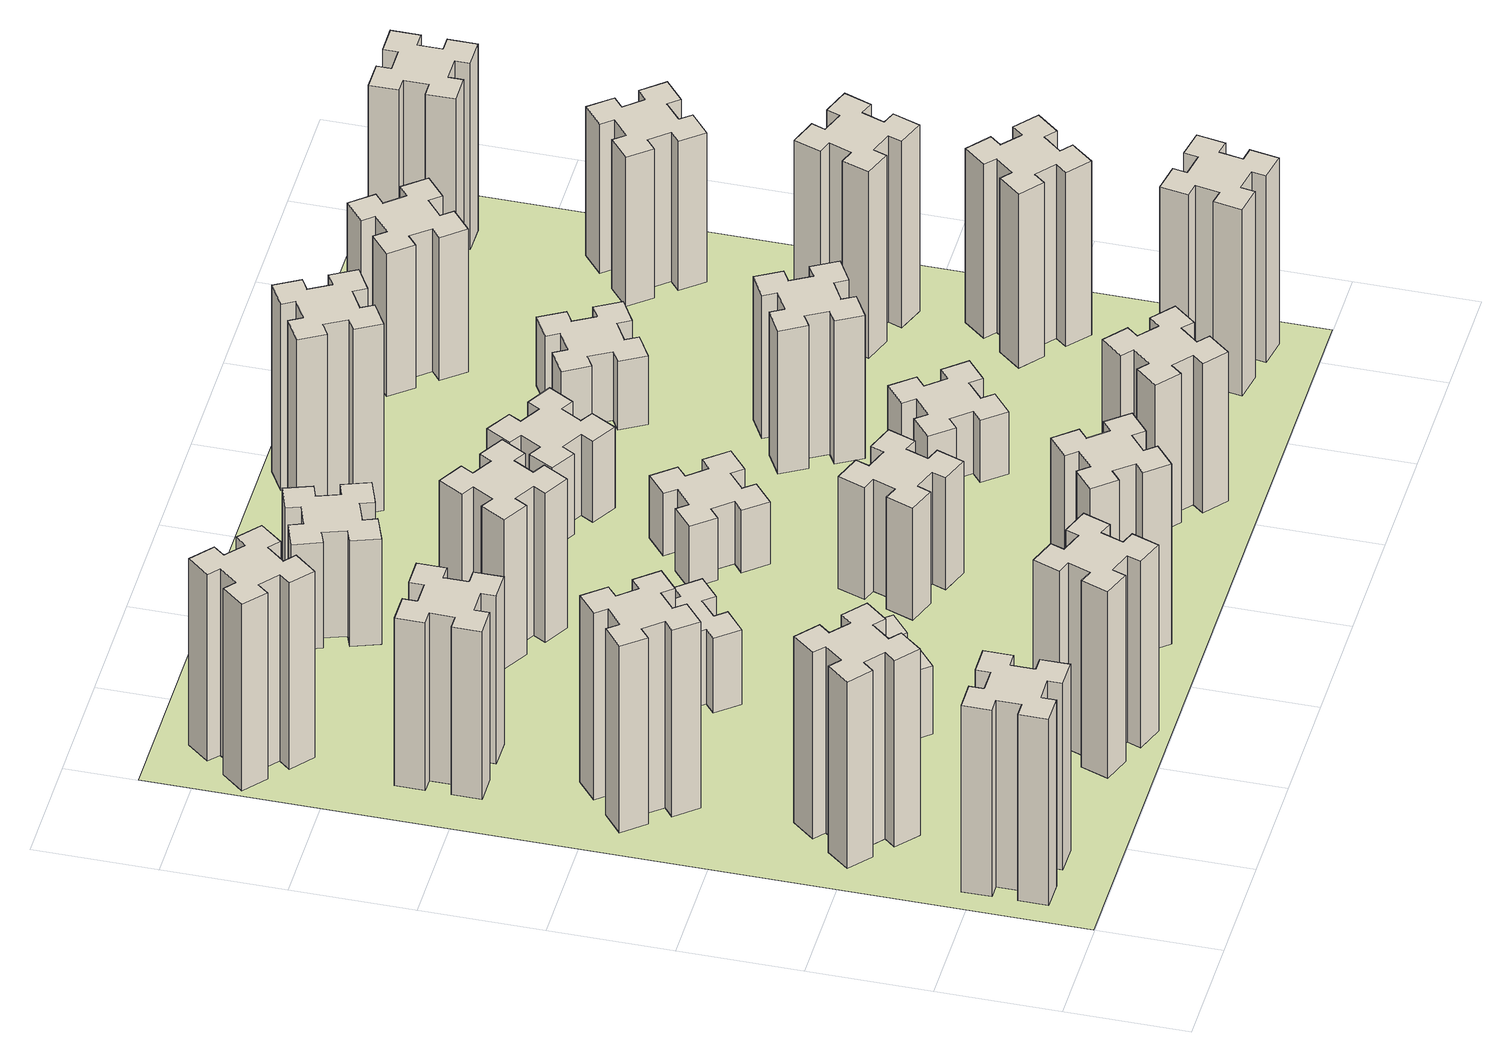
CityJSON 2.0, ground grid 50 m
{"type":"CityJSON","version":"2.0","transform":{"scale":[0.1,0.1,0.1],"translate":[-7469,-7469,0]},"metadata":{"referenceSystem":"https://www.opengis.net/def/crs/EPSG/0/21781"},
"CityObjects":{
"building1":{"type":"Building","attributes":{"class":"1000","function":"1000","usage":"1000","yearOfConstruction":2016,"roofType":"1000","measuredHeight":90,"storeysAboveGround":30,"storeysBelowGround":0},"geometry":[{"type":"Solid","lod":"1","boundaries":[[[[0,1,2,3,4,5,6,7,8,9,10,11,12,13,14,15,16,17,18,19]],[[17,16,20,21]],[[16,15,22,20]],[[15,14,23,22]],[[14,13,24,23]],[[13,12,25,24]],[[12,11,26,25]],[[11,10,27,26]],[[10,9,28,27]],[[9,8,29,28]],[[8,7,30,29]],[[7,6,31,30]],[[6,5,32,31]],[[5,4,33,32]],[[4,3,34,33]],[[3,2,35,34]],[[2,1,36,35]],[[1,0,37,36]],[[0,19,38,37]],[[19,18,39,38]],[[18,17,21,39]],[[24,25,26,27,28,29,30,31,32,33,34,35,36,37,38,39,21,20,22,23]]]]}]},
"building2":{"type":"Building","attributes":{"class":"1000","function":"1000","usage":"1000","yearOfConstruction":2016,"roofType":"1000","measuredHeight":90,"storeysAboveGround":30,"storeysBelowGround":0},"geometry":[{"type":"Solid","lod":"1","boundaries":[[[[40,41,42,43,44,45,46,47,48,49,50,51,52,53,54,55,56,57,58,59]],[[57,56,60,61]],[[56,55,62,60]],[[55,54,63,62]],[[54,53,64,63]],[[53,52,65,64]],[[52,51,66,65]],[[51,50,67,66]],[[50,49,68,67]],[[49,48,69,68]],[[48,47,70,69]],[[47,46,71,70]],[[46,45,72,71]],[[45,44,73,72]],[[44,43,74,73]],[[43,42,75,74]],[[42,41,76,75]],[[41,40,77,76]],[[40,59,78,77]],[[59,58,79,78]],[[58,57,61,79]],[[64,65,66,67,68,69,70,71,72,73,74,75,76,77,78,79,61,60,62,63]]]]}]},
"building3":{"type":"Building","attributes":{"class":"1000","function":"1000","usage":"1000","yearOfConstruction":2016,"roofType":"1000","measuredHeight":90,"storeysAboveGround":30,"storeysBelowGround":0},"geometry":[{"type":"Solid","lod":"1","boundaries":[[[[80,81,82,83,84,85,86,87,88,89,90,91,92,93,94,95,96,97,98,99]],[[97,96,100,101]],[[96,95,102,100]],[[95,94,103,102]],[[94,93,104,103]],[[93,92,105,104]],[[92,91,106,105]],[[91,90,107,106]],[[90,89,108,107]],[[89,88,109,108]],[[88,87,110,109]],[[87,86,111,110]],[[86,85,112,111]],[[85,84,113,112]],[[84,83,114,113]],[[83,82,115,114]],[[82,81,116,115]],[[81,80,117,116]],[[80,99,118,117]],[[99,98,119,118]],[[98,97,101,119]],[[104,105,106,107,108,109,110,111,112,113,114,115,116,117,118,119,101,100,102,103]]]]}]},
"building4":{"type":"Building","attributes":{"class":"1000","function":"1000","usage":"1000","yearOfConstruction":2016,"roofType":"1000","measuredHeight":81,"storeysAboveGround":30,"storeysBelowGround":0},"geometry":[{"type":"Solid","lod":"1","boundaries":[[[[120,121,122,123,124,125,126,127,128,129,130,131,132,133,134,135,136,137,138,139]],[[137,136,140,141]],[[136,135,142,140]],[[135,134,143,142]],[[134,133,144,143]],[[133,132,145,144]],[[132,131,146,145]],[[131,130,147,146]],[[130,129,148,147]],[[129,128,149,148]],[[128,127,150,149]],[[127,126,151,150]],[[126,125,152,151]],[[125,124,153,152]],[[124,123,154,153]],[[123,122,155,154]],[[122,121,156,155]],[[121,120,157,156]],[[120,139,158,157]],[[139,138,159,158]],[[138,137,141,159]],[[144,145,146,147,148,149,150,151,152,153,154,155,156,157,158,159,141,140,142,143]]]]}]},
"building5":{"type":"Building","attributes":{"class":"1000","function":"1000","usage":"1000","yearOfConstruction":2016,"roofType":"1000","measuredHeight":90,"storeysAboveGround":30,"storeysBelowGround":0},"geometry":[{"type":"Solid","lod":"1","boundaries":[[[[160,161,162,163,164,165,166,167,168,169,170,171,172,173,174,175,176,177,178,179]],[[177,176,180,181]],[[176,175,182,180]],[[175,174,183,182]],[[174,173,184,183]],[[173,172,185,184]],[[172,171,186,185]],[[171,170,187,186]],[[170,169,188,187]],[[169,168,189,188]],[[168,167,190,189]],[[167,166,191,190]],[[166,165,192,191]],[[165,164,193,192]],[[164,163,194,193]],[[163,162,195,194]],[[162,161,196,195]],[[161,160,197,196]],[[160,179,198,197]],[[179,178,199,198]],[[178,177,181,199]],[[184,185,186,187,188,189,190,191,192,193,194,195,196,197,198,199,181,180,182,183]]]]}]},
"building6":{"type":"Building","attributes":{"class":"1000","function":"1000","usage":"1000","yearOfConstruction":2016,"roofType":"1000","measuredHeight":90,"storeysAboveGround":30,"storeysBelowGround":0},"geometry":[{"type":"Solid","lod":"1","boundaries":[[[[200,201,202,203,204,205,206,207,208,209,210,211,212,213,214,215,216,217,218,219]],[[217,216,220,221]],[[216,215,222,220]],[[215,214,223,222]],[[214,213,224,223]],[[213,212,225,224]],[[212,211,226,225]],[[211,210,227,226]],[[210,209,228,227]],[[209,208,229,228]],[[208,207,230,229]],[[207,206,231,230]],[[206,205,232,231]],[[205,204,233,232]],[[204,203,234,233]],[[203,202,235,234]],[[202,201,236,235]],[[201,200,237,236]],[[200,219,238,237]],[[219,218,239,238]],[[218,217,221,239]],[[224,225,226,227,228,229,230,231,232,233,234,235,236,237,238,239,221,220,222,223]]]]}]},
"building7":{"type":"Building","attributes":{"class":"1000","function":"1000","usage":"1000","yearOfConstruction":2016,"roofType":"1000","measuredHeight":33,"storeysAboveGround":30,"storeysBelowGround":0},"geometry":[{"type":"Solid","lod":"1","boundaries":[[[[240,241,242,243,244,245,246,247,248,249,250,251,252,253,254,255,256,257,258,259]],[[257,256,260,261]],[[256,255,262,260]],[[255,254,263,262]],[[254,253,264,263]],[[253,252,265,264]],[[252,251,266,265]],[[251,250,267,266]],[[250,249,268,267]],[[249,248,269,268]],[[248,247,270,269]],[[247,246,271,270]],[[246,245,272,271]],[[245,244,273,272]],[[244,243,274,273]],[[243,242,275,274]],[[242,241,276,275]],[[241,240,277,276]],[[240,259,278,277]],[[259,258,279,278]],[[258,257,261,279]],[[264,265,266,267,268,269,270,271,272,273,274,275,276,277,278,279,261,260,262,263]]]]}]},
"building8":{"type":"Building","attributes":{"class":"1000","function":"1000","usage":"1000","yearOfConstruction":2016,"roofType":"1000","measuredHeight":36,"storeysAboveGround":30,"storeysBelowGround":0},"geometry":[{"type":"Solid","lod":"1","boundaries":[[[[280,281,282,283,284,285,286,287,288,289,290,291,292,293,294,295,296,297,298,299]],[[297,296,300,301]],[[296,295,302,300]],[[295,294,303,302]],[[294,293,304,303]],[[293,292,305,304]],[[292,291,306,305]],[[291,290,307,306]],[[290,289,308,307]],[[289,288,309,308]],[[288,287,310,309]],[[287,286,311,310]],[[286,285,312,311]],[[285,284,313,312]],[[284,283,314,313]],[[283,282,315,314]],[[282,281,316,315]],[[281,280,317,316]],[[280,299,318,317]],[[299,298,319,318]],[[298,297,301,319]],[[304,305,306,307,308,309,310,311,312,313,314,315,316,317,318,319,301,300,302,303]]]]}]},
"building9":{"type":"Building","attributes":{"class":"1000","function":"1000","usage":"1000","yearOfConstruction":2016,"roofType":"1000","measuredHeight":87,"storeysAboveGround":30,"storeysBelowGround":0},"geometry":[{"type":"Solid","lod":"1","boundaries":[[[[320,321,322,323,324,325,326,327,328,329,330,331,332,333,334,335,336,337,338,339]],[[337,336,340,341]],[[336,335,342,340]],[[335,334,343,342]],[[334,333,344,343]],[[333,332,345,344]],[[332,331,346,345]],[[331,330,347,346]],[[330,329,348,347]],[[329,328,349,348]],[[328,327,350,349]],[[327,326,351,350]],[[326,325,352,351]],[[325,324,353,352]],[[324,323,354,353]],[[323,322,355,354]],[[322,321,356,355]],[[321,320,357,356]],[[320,339,358,357]],[[339,338,359,358]],[[338,337,341,359]],[[344,345,346,347,348,349,350,351,352,353,354,355,356,357,358,359,341,340,342,343]]]]}]},
"building10":{"type":"Building","attributes":{"class":"1000","function":"1000","usage":"1000","yearOfConstruction":2016,"roofType":"1000","measuredHeight":72,"storeysAboveGround":30,"storeysBelowGround":0},"geometry":[{"type":"Solid","lod":"1","boundaries":[[[[360,361,362,363,364,365,366,367,368,369,370,371,372,373,374,375,376,377,378,379]],[[377,376,380,381]],[[376,375,382,380]],[[375,374,383,382]],[[374,373,384,383]],[[373,372,385,384]],[[372,371,386,385]],[[371,370,387,386]],[[370,369,388,387]],[[369,368,389,388]],[[368,367,390,389]],[[367,366,391,390]],[[366,365,392,391]],[[365,364,393,392]],[[364,363,394,393]],[[363,362,395,394]],[[362,361,396,395]],[[361,360,397,396]],[[360,379,398,397]],[[379,378,399,398]],[[378,377,381,399]],[[384,385,386,387,388,389,390,391,392,393,394,395,396,397,398,399,381,380,382,383]]]]}]},
"building11":{"type":"Building","attributes":{"class":"1000","function":"1000","usage":"1000","yearOfConstruction":2016,"roofType":"1000","measuredHeight":51,"storeysAboveGround":30,"storeysBelowGround":0},"geometry":[{"type":"Solid","lod":"1","boundaries":[[[[400,401,402,403,404,405,406,407,408,409,410,411,412,413,414,415,416,417,418,419]],[[417,416,420,421]],[[416,415,422,420]],[[415,414,423,422]],[[414,413,424,423]],[[413,412,425,424]],[[412,411,426,425]],[[411,410,427,426]],[[410,409,428,427]],[[409,408,429,428]],[[408,407,430,429]],[[407,406,431,430]],[[406,405,432,431]],[[405,404,433,432]],[[404,403,434,433]],[[403,402,435,434]],[[402,401,436,435]],[[401,400,437,436]],[[400,419,438,437]],[[419,418,439,438]],[[418,417,421,439]],[[424,425,426,427,428,429,430,431,432,433,434,435,436,437,438,439,421,420,422,423]]]]}]},
"building12":{"type":"Building","attributes":{"class":"1000","function":"1000","usage":"1000","yearOfConstruction":2016,"roofType":"1000","measuredHeight":54,"storeysAboveGround":30,"storeysBelowGround":0},"geometry":[{"type":"Solid","lod":"1","boundaries":[[[[440,441,442,443,444,445,446,447,448,449,450,451,452,453,454,455,456,457,458,459]],[[457,456,460,461]],[[456,455,462,460]],[[455,454,463,462]],[[454,453,464,463]],[[453,452,465,464]],[[452,451,466,465]],[[451,450,467,466]],[[450,449,468,467]],[[449,448,469,468]],[[448,447,470,469]],[[447,446,471,470]],[[446,445,472,471]],[[445,444,473,472]],[[444,443,474,473]],[[443,442,475,474]],[[442,441,476,475]],[[441,440,477,476]],[[440,459,478,477]],[[459,458,479,478]],[[458,457,461,479]],[[464,465,466,467,468,469,470,471,472,473,474,475,476,477,478,479,461,460,462,463]]]]}]},
"building13":{"type":"Building","attributes":{"class":"1000","function":"1000","usage":"1000","yearOfConstruction":2016,"roofType":"1000","measuredHeight":30,"storeysAboveGround":30,"storeysBelowGround":0},"geometry":[{"type":"Solid","lod":"1","boundaries":[[[[480,481,482,483,484,485,486,487,488,489,490,491,492,493,494,495,496,497,498,499]],[[497,496,500,501]],[[496,495,502,500]],[[495,494,503,502]],[[494,493,504,503]],[[493,492,505,504]],[[492,491,506,505]],[[491,490,507,506]],[[490,489,508,507]],[[489,488,509,508]],[[488,487,510,509]],[[487,486,511,510]],[[486,485,512,511]],[[485,484,513,512]],[[484,483,514,513]],[[483,482,515,514]],[[482,481,516,515]],[[481,480,517,516]],[[480,499,518,517]],[[499,498,519,518]],[[498,497,501,519]],[[504,505,506,507,508,509,510,511,512,513,514,515,516,517,518,519,501,500,502,503]]]]}]},
"building14":{"type":"Building","attributes":{"class":"1000","function":"1000","usage":"1000","yearOfConstruction":2016,"roofType":"1000","measuredHeight":72,"storeysAboveGround":30,"storeysBelowGround":0},"geometry":[{"type":"Solid","lod":"1","boundaries":[[[[520,521,522,523,524,525,526,527,528,529,530,531,532,533,534,535,536,537,538,539]],[[537,536,540,541]],[[536,535,542,540]],[[535,534,543,542]],[[534,533,544,543]],[[533,532,545,544]],[[532,531,546,545]],[[531,530,547,546]],[[530,529,548,547]],[[529,528,549,548]],[[528,527,550,549]],[[527,526,551,550]],[[526,525,552,551]],[[525,524,553,552]],[[524,523,554,553]],[[523,522,555,554]],[[522,521,556,555]],[[521,520,557,556]],[[520,539,558,557]],[[539,538,559,558]],[[538,537,541,559]],[[544,545,546,547,548,549,550,551,552,553,554,555,556,557,558,559,541,540,542,543]]]]}]},
"building15":{"type":"Building","attributes":{"class":"1000","function":"1000","usage":"1000","yearOfConstruction":2016,"roofType":"1000","measuredHeight":39,"storeysAboveGround":30,"storeysBelowGround":0},"geometry":[{"type":"Solid","lod":"1","boundaries":[[[[560,561,562,563,564,565,566,567,568,569,570,571,572,573,574,575,576,577,578,579]],[[577,576,580,581]],[[576,575,582,580]],[[575,574,583,582]],[[574,573,584,583]],[[573,572,585,584]],[[572,571,586,585]],[[571,570,587,586]],[[570,569,588,587]],[[569,568,589,588]],[[568,567,590,589]],[[567,566,591,590]],[[566,565,592,591]],[[565,564,593,592]],[[564,563,594,593]],[[563,562,595,594]],[[562,561,596,595]],[[561,560,597,596]],[[560,579,598,597]],[[579,578,599,598]],[[578,577,581,599]],[[584,585,586,587,588,589,590,591,592,593,594,595,596,597,598,599,581,580,582,583]]]]}]},
"building16":{"type":"Building","attributes":{"class":"1000","function":"1000","usage":"1000","yearOfConstruction":2016,"roofType":"1000","measuredHeight":90,"storeysAboveGround":30,"storeysBelowGround":0},"geometry":[{"type":"Solid","lod":"1","boundaries":[[[[600,601,602,603,604,605,606,607,608,609,610,611,612,613,614,615,616,617,618,619]],[[617,616,620,621]],[[616,615,622,620]],[[615,614,623,622]],[[614,613,624,623]],[[613,612,625,624]],[[612,611,626,625]],[[611,610,627,626]],[[610,609,628,627]],[[609,608,629,628]],[[608,607,630,629]],[[607,606,631,630]],[[606,605,632,631]],[[605,604,633,632]],[[604,603,634,633]],[[603,602,635,634]],[[602,601,636,635]],[[601,600,637,636]],[[600,619,638,637]],[[619,618,639,638]],[[618,617,621,639]],[[624,625,626,627,628,629,630,631,632,633,634,635,636,637,638,639,621,620,622,623]]]]}]},
"building17":{"type":"Building","attributes":{"class":"1000","function":"1000","usage":"1000","yearOfConstruction":2016,"roofType":"1000","measuredHeight":30,"storeysAboveGround":30,"storeysBelowGround":0},"geometry":[{"type":"Solid","lod":"1","boundaries":[[[[640,641,642,643,644,645,646,647,648,649,650,651,652,653,654,655,656,657,658,659]],[[657,656,660,661]],[[656,655,662,660]],[[655,654,663,662]],[[654,653,664,663]],[[653,652,665,664]],[[652,651,666,665]],[[651,650,667,666]],[[650,649,668,667]],[[649,648,669,668]],[[648,647,670,669]],[[647,646,671,670]],[[646,645,672,671]],[[645,644,673,672]],[[644,643,674,673]],[[643,642,675,674]],[[642,641,676,675]],[[641,640,677,676]],[[640,659,678,677]],[[659,658,679,678]],[[658,657,661,679]],[[664,665,666,667,668,669,670,671,672,673,674,675,676,677,678,679,661,660,662,663]]]]}]},
"building18":{"type":"Building","attributes":{"class":"1000","function":"1000","usage":"1000","yearOfConstruction":2016,"roofType":"1000","measuredHeight":69,"storeysAboveGround":30,"storeysBelowGround":0},"geometry":[{"type":"Solid","lod":"1","boundaries":[[[[680,681,682,683,684,685,686,687,688,689,690,691,692,693,694,695,696,697,698,699]],[[697,696,700,701]],[[696,695,702,700]],[[695,694,703,702]],[[694,693,704,703]],[[693,692,705,704]],[[692,691,706,705]],[[691,690,707,706]],[[690,689,708,707]],[[689,688,709,708]],[[688,687,710,709]],[[687,686,711,710]],[[686,685,712,711]],[[685,684,713,712]],[[684,683,714,713]],[[683,682,715,714]],[[682,681,716,715]],[[681,680,717,716]],[[680,699,718,717]],[[699,698,719,718]],[[698,697,701,719]],[[704,705,706,707,708,709,710,711,712,713,714,715,716,717,718,719,701,700,702,703]]]]}]},
"building19":{"type":"Building","attributes":{"class":"1000","function":"1000","usage":"1000","yearOfConstruction":2016,"roofType":"1000","measuredHeight":33,"storeysAboveGround":30,"storeysBelowGround":0},"geometry":[{"type":"Solid","lod":"1","boundaries":[[[[720,721,722,723,724,725,726,727,728,729,730,731,732,733,734,735,736,737,738,739]],[[737,736,740,741]],[[736,735,742,740]],[[735,734,743,742]],[[734,733,744,743]],[[733,732,745,744]],[[732,731,746,745]],[[731,730,747,746]],[[730,729,748,747]],[[729,728,749,748]],[[728,727,750,749]],[[727,726,751,750]],[[726,725,752,751]],[[725,724,753,752]],[[724,723,754,753]],[[723,722,755,754]],[[722,721,756,755]],[[721,720,757,756]],[[720,739,758,757]],[[739,738,759,758]],[[738,737,741,759]],[[744,745,746,747,748,749,750,751,752,753,754,755,756,757,758,759,741,740,742,743]]]]}]},
"building20":{"type":"Building","attributes":{"class":"1000","function":"1000","usage":"1000","yearOfConstruction":2016,"roofType":"1000","measuredHeight":90,"storeysAboveGround":30,"storeysBelowGround":0},"geometry":[{"type":"Solid","lod":"1","boundaries":[[[[760,761,762,763,764,765,766,767,768,769,770,771,772,773,774,775,776,777,778,779]],[[777,776,780,781]],[[776,775,782,780]],[[775,774,783,782]],[[774,773,784,783]],[[773,772,785,784]],[[772,771,786,785]],[[771,770,787,786]],[[770,769,788,787]],[[769,768,789,788]],[[768,767,790,789]],[[767,766,791,790]],[[766,765,792,791]],[[765,764,793,792]],[[764,763,794,793]],[[763,762,795,794]],[[762,761,796,795]],[[761,760,797,796]],[[760,779,798,797]],[[779,778,799,798]],[[778,777,781,799]],[[784,785,786,787,788,789,790,791,792,793,794,795,796,797,798,799,781,780,782,783]]]]}]},
"building21":{"type":"Building","attributes":{"class":"1000","function":"1000","usage":"1000","yearOfConstruction":2016,"roofType":"1000","measuredHeight":69,"storeysAboveGround":30,"storeysBelowGround":0},"geometry":[{"type":"Solid","lod":"1","boundaries":[[[[800,801,802,803,804,805,806,807,808,809,810,811,812,813,814,815,816,817,818,819]],[[817,816,820,821]],[[816,815,822,820]],[[815,814,823,822]],[[814,813,824,823]],[[813,812,825,824]],[[812,811,826,825]],[[811,810,827,826]],[[810,809,828,827]],[[809,808,829,828]],[[808,807,830,829]],[[807,806,831,830]],[[806,805,832,831]],[[805,804,833,832]],[[804,803,834,833]],[[803,802,835,834]],[[802,801,836,835]],[[801,800,837,836]],[[800,819,838,837]],[[819,818,839,838]],[[818,817,821,839]],[[824,825,826,827,828,829,830,831,832,833,834,835,836,837,838,839,821,820,822,823]]]]}]},
"building22":{"type":"Building","attributes":{"class":"1000","function":"1000","usage":"1000","yearOfConstruction":2016,"roofType":"1000","measuredHeight":84,"storeysAboveGround":30,"storeysBelowGround":0},"geometry":[{"type":"Solid","lod":"1","boundaries":[[[[840,841,842,843,844,845,846,847,848,849,850,851,852,853,854,855,856,857,858,859]],[[857,856,860,861]],[[856,855,862,860]],[[855,854,863,862]],[[854,853,864,863]],[[853,852,865,864]],[[852,851,866,865]],[[851,850,867,866]],[[850,849,868,867]],[[849,848,869,868]],[[848,847,870,869]],[[847,846,871,870]],[[846,845,872,871]],[[845,844,873,872]],[[844,843,874,873]],[[843,842,875,874]],[[842,841,876,875]],[[841,840,877,876]],[[840,859,878,877]],[[859,858,879,878]],[[858,857,861,879]],[[864,865,866,867,868,869,870,871,872,873,874,875,876,877,878,879,861,860,862,863]]]]}]},
"building23":{"type":"Building","attributes":{"class":"1000","function":"1000","usage":"1000","yearOfConstruction":2016,"roofType":"1000","measuredHeight":90,"storeysAboveGround":30,"storeysBelowGround":0},"geometry":[{"type":"Solid","lod":"1","boundaries":[[[[880,881,882,883,884,885,886,887,888,889,890,891,892,893,894,895,896,897,898,899]],[[897,896,900,901]],[[896,895,902,900]],[[895,894,903,902]],[[894,893,904,903]],[[893,892,905,904]],[[892,891,906,905]],[[891,890,907,906]],[[890,889,908,907]],[[889,888,909,908]],[[888,887,910,909]],[[887,886,911,910]],[[886,885,912,911]],[[885,884,913,912]],[[884,883,914,913]],[[883,882,915,914]],[[882,881,916,915]],[[881,880,917,916]],[[880,899,918,917]],[[899,898,919,918]],[[898,897,901,919]],[[904,905,906,907,908,909,910,911,912,913,914,915,916,917,918,919,901,900,902,903]]]]}]},
"building24":{"type":"Building","attributes":{"class":"1000","function":"1000","usage":"1000","yearOfConstruction":2016,"roofType":"1000","measuredHeight":72,"storeysAboveGround":30,"storeysBelowGround":0},"geometry":[{"type":"Solid","lod":"1","boundaries":[[[[920,921,922,923,924,925,926,927,928,929,930,931,932,933,934,935,936,937,938,939]],[[937,936,940,941]],[[936,935,942,940]],[[935,934,943,942]],[[934,933,944,943]],[[933,932,945,944]],[[932,931,946,945]],[[931,930,947,946]],[[930,929,948,947]],[[929,928,949,948]],[[928,927,950,949]],[[927,926,951,950]],[[926,925,952,951]],[[925,924,953,952]],[[924,923,954,953]],[[923,922,955,954]],[[922,921,956,955]],[[921,920,957,956]],[[920,939,958,957]],[[939,938,959,958]],[[938,937,941,959]],[[944,945,946,947,948,949,950,951,952,953,954,955,956,957,958,959,941,940,942,943]]]]}]},
"building25":{"type":"Building","attributes":{"class":"1000","function":"1000","usage":"1000","yearOfConstruction":2016,"roofType":"1000","measuredHeight":90,"storeysAboveGround":30,"storeysBelowGround":0},"geometry":[{"type":"Solid","lod":"1","boundaries":[[[[960,961,962,963,964,965,966,967,968,969,970,971,972,973,974,975,976,977,978,979]],[[977,976,980,981]],[[976,975,982,980]],[[975,974,983,982]],[[974,973,984,983]],[[973,972,985,984]],[[972,971,986,985]],[[971,970,987,986]],[[970,969,988,987]],[[969,968,989,988]],[[968,967,990,989]],[[967,966,991,990]],[[966,965,992,991]],[[965,964,993,992]],[[964,963,994,993]],[[963,962,995,994]],[[962,961,996,995]],[[961,960,997,996]],[[960,979,998,997]],[[979,978,999,998]],[[978,977,981,999]],[[984,985,986,987,988,989,990,991,992,993,994,995,996,997,998,999,981,980,982,983]]]]}]},
"landuse1":{"type":"LandUse","attributes":{"name":"plot1","function":"1010"},"geometry":[{"type":"MultiSurface","lod":"1","boundaries":[[[1000,1001,1002,1003]]]}]}
},
"vertices":[
[165,425,0],[165,325,0],[105,325,0],[105,205,0],[225,205,0],[225,265,0],[325,265,0],[325,205,0],[445,205,0],[445,325,0],[385,325,0],[385,425,0],[445,425,0],[445,545,0],[325,545,0],[325,485,0],[225,485,0],[225,545,0],[105,545,0],[105,425,0],[225,485,900],[225,545,900],[325,485,900],[325,545,900],[445,545,900],[445,425,900],[385,425,900],[385,325,900],[445,325,900],[445,205,900],[325,205,900],[325,265,900],[225,265,900],[225,205,900],[105,205,900],[105,325,900],[165,325,900],[165,425,900],[105,425,900],[105,545,900],
[484,1067,0],[408,1132,0],[446,1178,0],[354,1255,0],[277,1163,0],[323,1124,0],[259,1048,0],[213,1086,0],[136,994,0],[228,917,0],[266,963,0],[343,899,0],[304,853,0],[396,776,0],[473,868,0],[427,906,0],[492,983,0],[538,944,0],[615,1036,0],[523,1113,0],[492,983,900],[538,944,900],[427,906,900],[473,868,900],[396,776,900],[304,853,900],[343,899,900],[266,963,900],[228,917,900],[136,994,900],[213,1086,900],[259,1048,900],[323,1124,900],[277,1163,900],[354,1255,900],[446,1178,900],[408,1132,900],[484,1067,900],[523,1113,900],[615,1036,900],
[492,1888,0],[427,1964,0],[473,2003,0],[396,2095,0],[304,2018,0],[343,1972,0],[266,1907,0],[228,1953,0],[136,1876,0],[213,1784,0],[259,1823,0],[323,1746,0],[277,1708,0],[354,1616,0],[446,1693,0],[408,1739,0],[484,1803,0],[523,1757,0],[615,1834,0],[538,1926,0],[484,1803,900],[523,1757,900],[408,1739,900],[446,1693,900],[354,1616,900],[277,1708,900],[323,1746,900],[259,1823,900],[213,1784,900],[136,1876,900],[228,1953,900],[266,1907,900],[343,1972,900],[304,2018,900],[396,2095,900],[473,2003,900],[427,1964,900],[492,1888,900],[538,1926,900],[615,1834,900],
[485,2545,0],[485,2645,0],[545,2645,0],[545,2765,0],[425,2765,0],[425,2705,0],[325,2705,0],[325,2765,0],[205,2765,0],[205,2645,0],[265,2645,0],[265,2545,0],[205,2545,0],[205,2425,0],[325,2425,0],[325,2485,0],[425,2485,0],[425,2425,0],[545,2425,0],[545,2545,0],[425,2485,810],[425,2425,810],[325,2485,810],[325,2425,810],[205,2425,810],[205,2545,810],[265,2545,810],[265,2645,810],[205,2645,810],[205,2765,810],[325,2765,810],[325,2705,810],[425,2705,810],[425,2765,810],[545,2765,810],[545,2645,810],[485,2645,810],[485,2545,810],[545,2545,810],[545,2425,810],
[1029,360,0],[995,266,0],[939,287,0],[897,174,0],[1010,133,0],[1031,189,0],[1125,155,0],[1104,99,0],[1217,57,0],[1258,170,0],[1202,191,0],[1236,285,0],[1292,264,0],[1333,377,0],[1220,418,0],[1200,362,0],[1106,396,0],[1127,452,0],[1014,493,0],[973,380,0],[1106,396,900],[1127,452,900],[1200,362,900],[1220,418,900],[1333,377,900],[1292,264,900],[1236,285,900],[1202,191,900],[1258,170,900],[1217,57,900],[1104,99,900],[1125,155,900],[1031,189,900],[1010,133,900],[897,174,900],[939,287,900],[995,266,900],[1029,360,900],[973,380,900],[1014,493,900],
[384,3387,0],[308,3452,0],[346,3498,0],[254,3575,0],[177,3483,0],[223,3444,0],[159,3368,0],[113,3406,0],[36,3314,0],[128,3237,0],[166,3283,0],[243,3219,0],[204,3173,0],[296,3096,0],[373,3188,0],[327,3226,0],[392,3303,0],[438,3264,0],[515,3356,0],[423,3433,0],[392,3303,900],[438,3264,900],[327,3226,900],[373,3188,900],[296,3096,900],[204,3173,900],[243,3219,900],[166,3283,900],[128,3237,900],[36,3314,900],[113,3406,900],[159,3368,900],[223,3444,900],[177,3483,900],[254,3575,900],[346,3498,900],[308,3452,900],[384,3387,900],[423,3433,900],[515,3356,900],
[983,1232,0],[906,1167,0],[868,1213,0],[776,1136,0],[853,1044,0],[899,1083,0],[963,1006,0],[917,968,0],[994,876,0],[1086,953,0],[1048,999,0],[1124,1063,0],[1163,1017,0],[1255,1094,0],[1178,1186,0],[1132,1148,0],[1067,1224,0],[1113,1263,0],[1036,1355,0],[944,1278,0],[1067,1224,330],[1113,1263,330],[1132,1148,330],[1178,1186,330],[1255,1094,330],[1163,1017,330],[1124,1063,330],[1048,999,330],[1086,953,330],[994,876,330],[917,968,330],[963,1006,330],[899,1083,330],[853,1044,330],[776,1136,330],[868,1213,330],[906,1167,330],[983,1232,330],[944,1278,330],[1036,1355,330],
[983,1972,0],[906,1907,0],[868,1953,0],[776,1876,0],[853,1784,0],[899,1823,0],[963,1746,0],[917,1708,0],[994,1616,0],[1086,1693,0],[1048,1739,0],[1124,1803,0],[1163,1757,0],[1255,1834,0],[1178,1926,0],[1132,1888,0],[1067,1964,0],[1113,2003,0],[1036,2095,0],[944,2018,0],[1067,1964,360],[1113,2003,360],[1132,1888,360],[1178,1926,360],[1255,1834,360],[1163,1757,360],[1124,1803,360],[1048,1739,360],[1086,1693,360],[994,1616,360],[917,1708,360],[963,1746,360],[899,1823,360],[853,1784,360],[776,1876,360],[868,1953,360],[906,1907,360],[983,1972,360],[944,2018,360],[1036,2095,360],
[1639,343,0],[1703,266,0],[1657,228,0],[1734,136,0],[1826,213,0],[1788,259,0],[1864,323,0],[1903,277,0],[1995,354,0],[1918,446,0],[1872,408,0],[1807,484,0],[1853,523,0],[1776,615,0],[1684,538,0],[1723,492,0],[1646,427,0],[1608,473,0],[1516,396,0],[1593,304,0],[1646,427,870],[1608,473,870],[1723,492,870],[1684,538,870],[1776,615,870],[1853,523,870],[1807,484,870],[1872,408,870],[1918,446,870],[1995,354,870],[1903,277,870],[1864,323,870],[1788,259,870],[1826,213,870],[1734,136,870],[1657,228,870],[1703,266,870],[1639,343,870],[1593,304,870],[1516,396,870],
[1117,2525,0],[1204,2475,0],[1174,2423,0],[1278,2363,0],[1338,2467,0],[1286,2497,0],[1336,2584,0],[1388,2554,0],[1448,2658,0],[1344,2718,0],[1314,2666,0],[1227,2716,0],[1257,2768,0],[1153,2828,0],[1093,2724,0],[1145,2694,0],[1095,2607,0],[1043,2637,0],[983,2533,0],[1087,2473,0],[1095,2607,720],[1043,2637,720],[1145,2694,720],[1093,2724,720],[1153,2828,720],[1257,2768,720],[1227,2716,720],[1314,2666,720],[1344,2718,720],[1448,2658,720],[1388,2554,720],[1336,2584,720],[1286,2497,720],[1338,2467,720],[1278,2363,720],[1174,2423,720],[1204,2475,720],[1117,2525,720],[1087,2473,720],[983,2533,720],
[1125,3356,0],[1031,3322,0],[1010,3378,0],[897,3337,0],[939,3224,0],[995,3245,0],[1029,3151,0],[973,3130,0],[1014,3017,0],[1127,3059,0],[1106,3115,0],[1200,3149,0],[1220,3093,0],[1333,3134,0],[1292,3247,0],[1236,3226,0],[1202,3320,0],[1258,3340,0],[1217,3453,0],[1104,3412,0],[1202,3320,510],[1258,3340,510],[1236,3226,510],[1292,3247,510],[1333,3134,510],[1220,3093,510],[1200,3149,510],[1106,3115,510],[1127,3059,510],[1014,3017,510],[973,3130,510],[1029,3151,510],[995,3245,510],[939,3224,510],[897,3337,510],[1010,3378,510],[1031,3322,510],[1125,3356,510],[1104,3412,510],[1217,3453,510],
[1769,1300,0],[1735,1206,0],[1679,1227,0],[1637,1114,0],[1750,1073,0],[1771,1129,0],[1865,1095,0],[1844,1039,0],[1957,997,0],[1998,1110,0],[1942,1131,0],[1976,1225,0],[2032,1204,0],[2073,1317,0],[1960,1358,0],[1940,1302,0],[1846,1336,0],[1867,1392,0],[1754,1433,0],[1713,1320,0],[1846,1336,540],[1867,1392,540],[1940,1302,540],[1960,1358,540],[2073,1317,540],[2032,1204,540],[1976,1225,540],[1942,1131,540],[1998,1110,540],[1957,997,540],[1844,1039,540],[1865,1095,540],[1771,1129,540],[1750,1073,540],[1637,1114,540],[1679,1227,540],[1735,1206,540],[1769,1300,540],[1713,1320,540],[1754,1433,540],
[1972,1988,0],[1907,2064,0],[1953,2103,0],[1876,2195,0],[1784,2118,0],[1823,2072,0],[1746,2007,0],[1708,2053,0],[1616,1976,0],[1693,1884,0],[1739,1923,0],[1803,1846,0],[1757,1808,0],[1834,1716,0],[1926,1793,0],[1888,1839,0],[1964,1903,0],[2003,1857,0],[2095,1934,0],[2018,2026,0],[1964,1903,300],[2003,1857,300],[1888,1839,300],[1926,1793,300],[1834,1716,300],[1757,1808,300],[1803,1846,300],[1739,1923,300],[1693,1884,300],[1616,1976,300],[1708,2053,300],[1746,2007,300],[1823,2072,300],[1784,2118,300],[1876,2195,300],[1953,2103,300],[1907,2064,300],[1972,1988,300],[2018,2026,300],[2095,1934,300],
[2486,323,0],[2563,259,0],[2524,213,0],[2616,136,0],[2693,228,0],[2647,266,0],[2712,343,0],[2758,304,0],[2835,396,0],[2743,473,0],[2704,427,0],[2628,492,0],[2666,538,0],[2574,615,0],[2497,523,0],[2543,484,0],[2479,408,0],[2433,446,0],[2356,354,0],[2448,277,0],[2479,408,720],[2433,446,720],[2543,484,720],[2497,523,720],[2574,615,720],[2666,538,720],[2628,492,720],[2704,427,720],[2743,473,720],[2835,396,720],[2758,304,720],[2712,343,720],[2647,266,720],[2693,228,720],[2616,136,720],[2524,213,720],[2563,259,720],[2486,323,720],[2448,277,720],[2356,354,720],
[2026,2497,0],[2076,2584,0],[2128,2554,0],[2188,2658,0],[2084,2718,0],[2054,2666,0],[1967,2716,0],[1997,2768,0],[1893,2828,0],[1833,2724,0],[1885,2694,0],[1835,2607,0],[1783,2637,0],[1723,2533,0],[1827,2473,0],[1857,2525,0],[1944,2475,0],[1914,2423,0],[2018,2363,0],[2078,2467,0],[1944,2475,390],[1914,2423,390],[1857,2525,390],[1827,2473,390],[1723,2533,390],[1783,2637,390],[1835,2607,390],[1885,2694,390],[1833,2724,390],[1893,2828,390],[1997,2768,390],[1967,2716,390],[2054,2666,390],[2084,2718,390],[2188,2658,390],[2128,2554,390],[2076,2584,390],[2026,2497,390],[2078,2467,390],[2018,2363,390],
[1844,3556,0],[1757,3506,0],[1727,3558,0],[1623,3498,0],[1683,3394,0],[1735,3424,0],[1785,3337,0],[1733,3307,0],[1793,3203,0],[1897,3263,0],[1867,3315,0],[1954,3365,0],[1984,3313,0],[2088,3373,0],[2028,3477,0],[1976,3447,0],[1926,3534,0],[1978,3564,0],[1918,3668,0],[1814,3608,0],[1926,3534,900],[1978,3564,900],[1976,3447,900],[2028,3477,900],[2088,3373,900],[1984,3313,900],[1954,3365,900],[1867,3315,900],[1897,3263,900],[1793,3203,900],[1733,3307,900],[1785,3337,900],[1735,3424,900],[1683,3394,900],[1623,3498,900],[1727,3558,900],[1757,3506,900],[1844,3556,900],[1814,3608,900],[1918,3668,900],
[2563,1332,0],[2486,1267,0],[2448,1313,0],[2356,1236,0],[2433,1144,0],[2479,1183,0],[2543,1106,0],[2497,1068,0],[2574,976,0],[2666,1053,0],[2628,1099,0],[2704,1163,0],[2743,1117,0],[2835,1194,0],[2758,1286,0],[2712,1248,0],[2647,1324,0],[2693,1363,0],[2616,1455,0],[2524,1378,0],[2647,1324,300],[2693,1363,300],[2712,1248,300],[2758,1286,300],[2835,1194,300],[2743,1117,300],[2704,1163,300],[2628,1099,300],[2666,1053,300],[2574,976,300],[2497,1068,300],[2543,1106,300],[2479,1183,300],[2433,1144,300],[2356,1236,300],[2448,1313,300],[2486,1267,300],[2563,1332,300],[2524,1378,300],[2616,1455,300],
[2475,1744,0],[2525,1657,0],[2473,1627,0],[2533,1523,0],[2637,1583,0],[2607,1635,0],[2694,1685,0],[2724,1633,0],[2828,1693,0],[2768,1797,0],[2716,1767,0],[2666,1854,0],[2718,1884,0],[2658,1988,0],[2554,1928,0],[2584,1876,0],[2497,1826,0],[2467,1878,0],[2363,1818,0],[2423,1714,0],[2497,1826,690],[2467,1878,690],[2584,1876,690],[2554,1928,690],[2658,1988,690],[2718,1884,690],[2666,1854,690],[2716,1767,690],[2768,1797,690],[2828,1693,690],[2724,1633,690],[2694,1685,690],[2607,1635,690],[2637,1583,690],[2533,1523,690],[2473,1627,690],[2525,1657,690],[2475,1744,690],[2423,1714,690],[2363,1818,690],
[2475,2584,0],[2525,2497,0],[2473,2467,0],[2533,2363,0],[2637,2423,0],[2607,2475,0],[2694,2525,0],[2724,2473,0],[2828,2533,0],[2768,2637,0],[2716,2607,0],[2666,2694,0],[2718,2724,0],[2658,2828,0],[2554,2768,0],[2584,2716,0],[2497,2666,0],[2467,2718,0],[2363,2658,0],[2423,2554,0],[2497,2666,330],[2467,2718,330],[2584,2716,330],[2554,2768,330],[2658,2828,330],[2718,2724,330],[2666,2694,330],[2716,2607,330],[2768,2637,330],[2828,2533,330],[2724,2473,330],[2694,2525,330],[2607,2475,330],[2637,2423,330],[2533,2363,330],[2473,2467,330],[2525,2497,330],[2475,2584,330],[2423,2554,330],[2363,2658,330],
[3504,475,0],[3405,492,0],[3416,551,0],[3297,572,0],[3277,454,0],[3336,444,0],[3318,345,0],[3259,356,0],[3238,237,0],[3357,217,0],[3367,276,0],[3465,258,0],[3455,199,0],[3573,178,0],[3594,297,0],[3535,307,0],[3552,405,0],[3611,395,0],[3632,513,0],[3514,534,0],[3552,405,900],[3611,395,900],[3535,307,900],[3594,297,900],[3573,178,900],[3455,199,900],[3465,258,900],[3367,276,900],[3357,217,900],[3238,237,900],[3259,356,900],[3318,345,900],[3336,444,900],[3277,454,900],[3297,572,900],[3416,551,900],[3405,492,900],[3504,475,900],[3514,534,900],[3632,513,900],
[2812,3368,0],[2747,3444,0],[2793,3483,0],[2716,3575,0],[2624,3498,0],[2663,3452,0],[2586,3387,0],[2548,3433,0],[2456,3356,0],[2533,3264,0],[2579,3303,0],[2643,3226,0],[2597,3188,0],[2674,3096,0],[2766,3173,0],[2728,3219,0],[2804,3283,0],[2843,3237,0],[2935,3314,0],[2858,3406,0],[2804,3283,690],[2843,3237,690],[2728,3219,690],[2766,3173,690],[2674,3096,690],[2597,3188,690],[2643,3226,690],[2579,3303,690],[2533,3264,690],[2456,3356,690],[2548,3433,690],[2586,3387,690],[2663,3452,690],[2624,3498,690],[2716,3575,690],[2793,3483,690],[2747,3444,690],[2812,3368,690],[2858,3406,690],[2935,3314,690],
[3487,1006,0],[3552,1083,0],[3598,1044,0],[3675,1136,0],[3583,1213,0],[3544,1167,0],[3468,1232,0],[3506,1278,0],[3414,1355,0],[3337,1263,0],[3383,1224,0],[3319,1148,0],[3273,1186,0],[3196,1094,0],[3288,1017,0],[3326,1063,0],[3403,999,0],[3364,953,0],[3456,876,0],[3533,968,0],[3403,999,840],[3364,953,840],[3326,1063,840],[3288,1017,840],[3196,1094,840],[3273,1186,840],[3319,1148,840],[3383,1224,840],[3337,1263,840],[3414,1355,840],[3506,1278,840],[3468,1232,840],[3544,1167,840],[3583,1213,840],[3675,1136,840],[3598,1044,840],[3552,1083,840],[3487,1006,840],[3533,968,840],[3456,876,840],
[3420,1842,0],[3326,1876,0],[3347,1932,0],[3234,1973,0],[3193,1860,0],[3249,1840,0],[3215,1746,0],[3159,1767,0],[3117,1654,0],[3230,1613,0],[3251,1669,0],[3345,1635,0],[3324,1579,0],[3437,1537,0],[3478,1650,0],[3422,1671,0],[3456,1765,0],[3512,1744,0],[3553,1857,0],[3440,1898,0],[3456,1765,900],[3512,1744,900],[3422,1671,900],[3478,1650,900],[3437,1537,900],[3324,1579,900],[3345,1635,900],[3251,1669,900],[3230,1613,900],[3117,1654,900],[3159,1767,900],[3215,1746,900],[3249,1840,900],[3193,1860,900],[3234,1973,900],[3347,1932,900],[3326,1876,900],[3420,1842,900],[3440,1898,900],[3553,1857,900],
[3319,2563,0],[3383,2486,0],[3337,2448,0],[3414,2356,0],[3506,2433,0],[3468,2479,0],[3544,2543,0],[3583,2497,0],[3675,2574,0],[3598,2666,0],[3552,2628,0],[3487,2704,0],[3533,2743,0],[3456,2835,0],[3364,2758,0],[3403,2712,0],[3326,2647,0],[3288,2693,0],[3196,2616,0],[3273,2524,0],[3326,2647,720],[3288,2693,720],[3403,2712,720],[3364,2758,720],[3456,2835,720],[3533,2743,720],[3487,2704,720],[3552,2628,720],[3598,2666,720],[3675,2574,720],[3583,2497,720],[3544,2543,720],[3468,2479,720],[3506,2433,720],[3414,2356,720],[3337,2448,720],[3383,2486,720],[3319,2563,720],[3273,2524,720],[3196,2616,720],
[3285,3325,0],[3385,3325,0],[3385,3265,0],[3505,3265,0],[3505,3385,0],[3445,3385,0],[3445,3485,0],[3505,3485,0],[3505,3605,0],[3385,3605,0],[3385,3545,0],[3285,3545,0],[3285,3605,0],[3165,3605,0],[3165,3485,0],[3225,3485,0],[3225,3385,0],[3165,3385,0],[3165,3265,0],[3285,3265,0],[3225,3385,900],[3165,3385,900],[3225,3485,900],[3165,3485,900],[3165,3605,900],[3285,3605,900],[3285,3545,900],[3385,3545,900],[3385,3605,900],[3505,3605,900],[3505,3485,900],[3445,3485,900],[3445,3385,900],[3505,3385,900],[3505,3265,900],[3385,3265,900],[3385,3325,900],[3285,3325,900],[3285,3265,900],[3165,3265,900],
[5,3705,0],[3705,3705,0],[3705,5,0],[5,5,0]
]}
